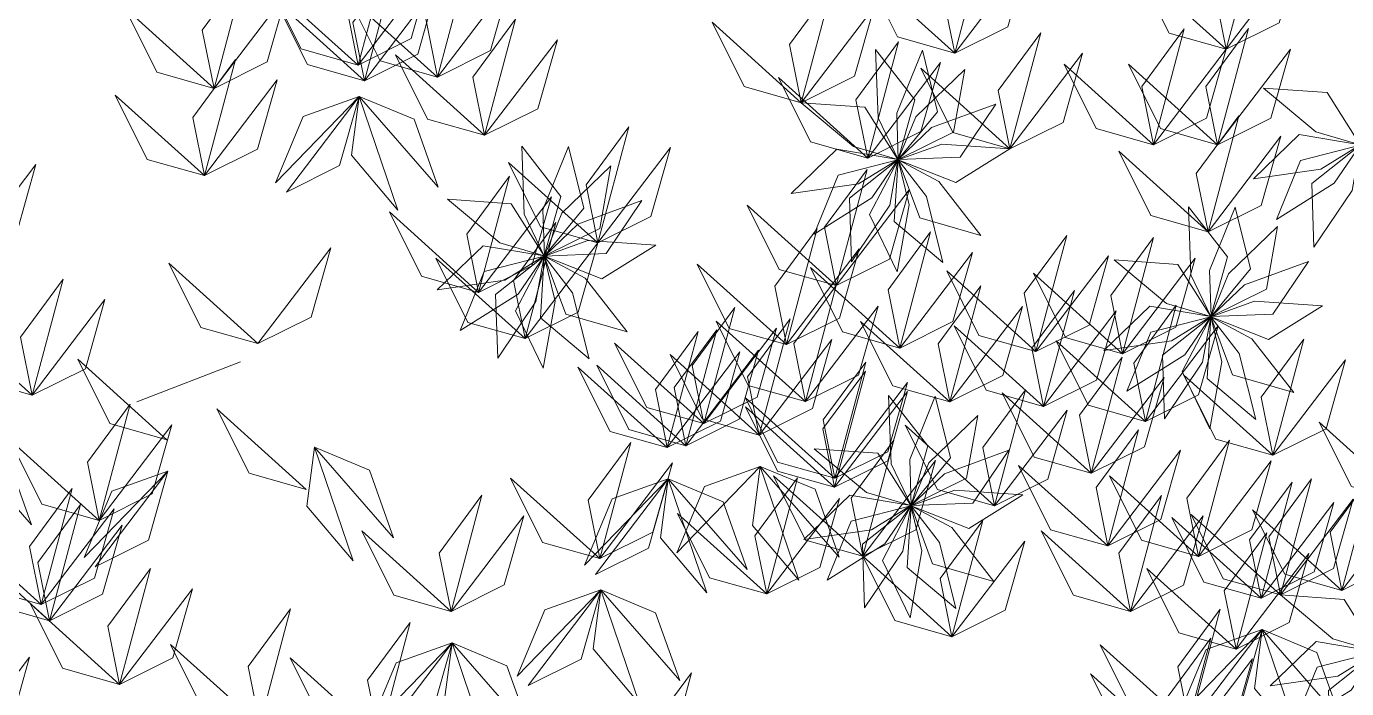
# Model space of a CAD drawing. Header units: inches. Extents: x 4350 to 28384, y -6772 to 993.
# Drawn here: x 15078.5 to 15144.4, y -727.1 to -694.1 of the extents above; entities that cross this region are included whole.
import ezdxf

# ---------------------------------------------------------------- set-up
doc = ezdxf.new("R2010")
doc.units = ezdxf.units.IN
doc.header["$MEASUREMENT"] = 0
doc.layers.add('ARREDAMENTO', color=2, linetype='Continuous', lineweight=18)

# ---------------------------------------------------------------- blocks, each defined once
blk = doc.blocks.new('jacaranda')
at = {"layer": 'ARREDAMENTO', "linetype": 'Continuous'}
blk.add_line((14006.878, 19469.296), (14001.698, 19467.307), dxfattribs=at)
at = {"layer": 'ARREDAMENTO', "lineweight": 0}
for points in [[(14042.522, 19484.71), (14041.937, 19487.616), (14044.064, 19490.506), (14042.522, 19484.71)], [(14056.073, 19484.91), (14055.488, 19487.816), (14057.616, 19490.706), (14056.073, 19484.91)], [(14012.746, 19484.115), (14012.161, 19487.022), (14014.289, 19489.912), (14012.746, 19484.115)], [(14013.064, 19483.336), (14012.479, 19486.243), (14014.606, 19489.133), (14013.064, 19483.336)], [(14016.706, 19483.519), (14016.121, 19486.425), (14018.248, 19489.315), (14016.706, 19483.519)], [(14042.522, 19484.71), (14045.176, 19486.031), (14046.153, 19489.484), (14042.522, 19484.71)], [(14056.073, 19484.91), (14058.727, 19486.231), (14059.704, 19489.684), (14056.073, 19484.91)], [(14005.552, 19482.951), (14004.967, 19485.857), (14007.095, 19488.747), (14005.552, 19482.951)], [(14012.746, 19484.115), (14015.4, 19485.437), (14016.377, 19488.89), (14012.746, 19484.115)], [(14042.522, 19484.71), (14039.669, 19485.517), (14038.07, 19488.729), (14042.522, 19484.71)], [(14056.073, 19484.91), (14053.221, 19485.716), (14051.621, 19488.929), (14056.073, 19484.91)], [(14012.746, 19484.115), (14009.894, 19484.922), (14008.294, 19488.135), (14012.746, 19484.115)], [(14013.064, 19483.336), (14015.717, 19484.657), (14016.694, 19488.11), (14013.064, 19483.336)], [(14016.706, 19483.519), (14019.36, 19484.84), (14020.337, 19488.293), (14016.706, 19483.519)], [(14034.867, 19482.236), (14034.282, 19485.142), (14036.409, 19488.032), (14034.867, 19482.236)], [(14005.552, 19482.951), (14008.206, 19484.272), (14009.183, 19487.725), (14005.552, 19482.951)], [(14013.064, 19483.336), (14010.211, 19484.143), (14008.611, 19487.356), (14013.064, 19483.336)], [(14016.706, 19483.519), (14013.853, 19484.325), (14012.254, 19487.538), (14016.706, 19483.519)], [(14005.552, 19482.951), (14002.7, 19483.758), (14001.1, 19486.97), (14005.552, 19482.951)], [(14034.867, 19482.236), (14037.521, 19483.557), (14038.498, 19487.01), (14034.867, 19482.236)], [(14019.061, 19480.608), (14018.476, 19483.514), (14020.603, 19486.404), (14019.061, 19480.608)], [(14034.867, 19482.236), (14032.014, 19483.043), (14030.415, 19486.255), (14034.867, 19482.236)], [(14052.443, 19480.136), (14051.858, 19483.042), (14053.985, 19485.932), (14052.443, 19480.136)], [(14055.647, 19480.141), (14055.062, 19483.047), (14057.19, 19485.937), (14055.647, 19480.141)], [(14019.061, 19480.608), (14021.715, 19481.929), (14022.692, 19485.382), (14019.061, 19480.608)], [(14038.181, 19479.473), (14037.596, 19482.379), (14039.723, 19485.269), (14038.181, 19479.473)], [(14045.277, 19479.934), (14044.692, 19482.841), (14046.819, 19485.731), (14045.277, 19479.934)], [(14019.061, 19480.608), (14016.208, 19481.414), (14014.609, 19484.627), (14019.061, 19480.608)], [(14038.577, 19484.886), (14038.696, 19481.479), (14039.7, 19479.403), (14040.53, 19482.373), (14038.577, 19484.886)], [(14040.908, 19484.867), (14039.631, 19481.706), (14039.704, 19479.401), (14041.67, 19481.777), (14040.908, 19484.867)], [(14045.277, 19479.934), (14047.931, 19481.255), (14048.908, 19484.708), (14045.277, 19479.934)], [(14052.443, 19480.136), (14055.096, 19481.457), (14056.073, 19484.91), (14052.443, 19480.136)], [(14055.647, 19480.141), (14058.301, 19481.462), (14059.278, 19484.915), (14055.647, 19480.141)], [(14005.073, 19478.6), (14004.488, 19481.506), (14006.616, 19484.396), (14005.073, 19478.6)], [(14038.181, 19479.473), (14040.835, 19480.794), (14041.812, 19484.247), (14038.181, 19479.473)], [(14043.029, 19483.901), (14040.578, 19481.534), (14039.706, 19479.398), (14042.469, 19480.769), (14043.029, 19483.901)], [(14045.277, 19479.934), (14042.424, 19480.741), (14040.825, 19483.953), (14045.277, 19479.934)], [(14052.443, 19480.136), (14049.59, 19480.942), (14047.99, 19484.155), (14052.443, 19480.136)], [(14055.647, 19480.141), (14052.795, 19480.948), (14051.195, 19484.16), (14055.647, 19480.141)], [(14005.073, 19478.6), (14007.727, 19479.921), (14008.704, 19483.374), (14005.073, 19478.6)], [(14038.181, 19479.473), (14035.328, 19480.28), (14033.729, 19483.492), (14038.181, 19479.473)], [(14005.073, 19478.6), (14002.221, 19479.407), (14000.621, 19482.619), (14005.073, 19478.6)], [(14012.799, 19482.548), (14010.006, 19481.553), (14008.625, 19478.241), (14012.799, 19482.548)], [(14009.168, 19477.774), (14011.822, 19479.095), (14012.799, 19482.548), (14009.168, 19477.774)], [(14012.799, 19482.548), (14012.409, 19479.61), (14014.725, 19476.868), (14012.799, 19482.548)], [(14012.799, 19482.548), (14015.535, 19481.408), (14016.74, 19478.027), (14012.799, 19482.548)], [(14057.944, 19482.968), (14060.556, 19480.778), (14062.771, 19480.134), (14061.118, 19482.739), (14057.944, 19482.968)], [(14034.867, 19482.236), (14037.478, 19480.045), (14039.693, 19479.401), (14038.041, 19482.006), (14034.867, 19482.236)], [(14044.575, 19482.157), (14041.372, 19480.991), (14039.707, 19479.394), (14042.789, 19479.523), (14044.575, 19482.157)], [(14055.168, 19475.79), (14054.583, 19478.696), (14056.711, 19481.586), (14055.168, 19475.79)], [(14024.709, 19475.233), (14024.124, 19478.139), (14026.252, 19481.029), (14024.709, 19475.233)], [(14055.168, 19475.79), (14057.822, 19477.111), (14058.799, 19480.564), (14055.168, 19475.79)], [(14057.431, 19478.438), (14060.806, 19478.913), (14062.767, 19480.128), (14059.725, 19480.643), (14057.431, 19478.438)], [(14020.914, 19480.074), (14021.033, 19476.668), (14022.037, 19474.591), (14022.866, 19477.562), (14020.914, 19480.074)], [(14023.244, 19480.056), (14021.967, 19476.895), (14022.04, 19474.59), (14024.006, 19476.966), (14023.244, 19480.056)], [(14024.709, 19475.233), (14027.363, 19476.554), (14028.34, 19480.007), (14024.709, 19475.233)], [(14034.353, 19477.705), (14037.729, 19478.18), (14039.689, 19479.395), (14036.648, 19479.91), (14034.353, 19477.705)], [(14045.277, 19479.934), (14041.877, 19480.172), (14039.706, 19479.391), (14042.574, 19478.255), (14045.277, 19479.934)], [(14058.58, 19476.41), (14061.47, 19478.217), (14062.767, 19480.124), (14059.779, 19479.358), (14058.58, 19476.41)], [(14060.454, 19475.025), (14062.36, 19477.851), (14062.768, 19480.121), (14060.351, 19478.205), (14060.454, 19475.025)], [(14024.709, 19475.233), (14021.856, 19476.04), (14020.257, 19479.252), (14024.709, 19475.233)], [(14035.502, 19475.678), (14038.393, 19477.484), (14039.689, 19479.392), (14036.702, 19478.625), (14035.502, 19475.678)], [(14037.377, 19474.292), (14039.282, 19477.118), (14039.691, 19479.388), (14037.274, 19477.473), (14037.377, 19474.292)], [(14039.652, 19473.789), (14040.244, 19477.146), (14039.694, 19479.386), (14038.265, 19476.653), (14039.652, 19473.789)], [(14041.936, 19474.255), (14041.111, 19477.562), (14039.697, 19479.385), (14039.504, 19476.307), (14041.936, 19474.255)], [(14043.833, 19475.61), (14041.734, 19478.295), (14039.701, 19479.385), (14040.776, 19476.494), (14043.833, 19475.61)], [(14055.168, 19475.79), (14052.316, 19476.597), (14050.716, 19479.809), (14055.168, 19475.79)], [(13993.032, 19474.375), (13995.686, 19475.696), (13996.663, 19479.149), (13993.032, 19474.375)], [(14018.761, 19472.768), (14018.176, 19475.674), (14020.303, 19478.564), (14018.761, 19472.768)], [(14025.365, 19479.09), (14022.914, 19476.722), (14022.042, 19474.587), (14024.805, 19475.958), (14025.365, 19479.09)], [(14036.614, 19473.109), (14036.029, 19476.015), (14038.156, 19478.905), (14036.614, 19473.109)], [(14036.614, 19473.109), (14039.268, 19474.43), (14040.245, 19477.883), (14036.614, 19473.109)], [(14017.203, 19477.425), (14019.814, 19475.234), (14022.029, 19474.59), (14020.377, 19477.195), (14017.203, 19477.425)], [(14018.761, 19472.768), (14021.415, 19474.089), (14022.392, 19477.542), (14018.761, 19472.768)], [(14026.911, 19477.346), (14023.708, 19476.18), (14022.043, 19474.583), (14025.125, 19474.712), (14026.911, 19477.346)], [(14018.761, 19472.768), (14015.908, 19473.575), (14014.309, 19476.787), (14018.761, 19472.768)], [(14036.614, 19473.109), (14033.761, 19473.916), (14032.162, 19477.128), (14036.614, 19473.109)], [(14054.192, 19477.046), (14054.311, 19473.64), (14055.315, 19471.563), (14056.145, 19474.534), (14054.192, 19477.046)], [(14056.523, 19477.027), (14055.246, 19473.867), (14055.318, 19471.562), (14057.285, 19473.938), (14056.523, 19477.027)], [(14021.078, 19470.459), (14020.493, 19473.365), (14022.621, 19476.255), (14021.078, 19470.459)], [(14034.123, 19470.164), (14033.538, 19473.07), (14035.666, 19475.96), (14034.123, 19470.164)], [(14058.644, 19476.062), (14056.192, 19473.694), (14055.321, 19471.559), (14058.084, 19472.93), (14058.644, 19476.062)], [(14021.078, 19470.459), (14023.732, 19471.78), (14024.709, 19475.233), (14021.078, 19470.459)], [(14027.613, 19475.123), (14024.213, 19475.361), (14022.043, 19474.579), (14024.91, 19473.444), (14027.613, 19475.123)], [(14039.779, 19469.987), (14039.194, 19472.893), (14041.321, 19475.783), (14039.779, 19469.987)], [(14046.577, 19469.816), (14045.993, 19472.722), (14048.12, 19475.612), (14046.577, 19469.816)], [(14050.902, 19469.707), (14050.317, 19472.613), (14052.445, 19475.503), (14050.902, 19469.707)], [(14007.743, 19470.212), (14010.397, 19471.534), (14011.374, 19474.987), (14007.743, 19470.212)], [(14016.69, 19472.894), (14020.065, 19473.369), (14022.025, 19474.584), (14018.984, 19475.099), (14016.69, 19472.894)], [(14017.839, 19470.866), (14020.729, 19472.673), (14022.025, 19474.581), (14019.038, 19473.814), (14017.839, 19470.866)], [(14019.713, 19469.481), (14021.619, 19472.307), (14022.027, 19474.577), (14019.61, 19472.661), (14019.713, 19469.481)], [(14021.989, 19468.978), (14022.58, 19472.335), (14022.03, 19474.575), (14020.601, 19471.841), (14021.989, 19468.978)], [(14024.272, 19469.444), (14023.447, 19472.751), (14022.034, 19474.574), (14021.84, 19471.495), (14024.272, 19469.444)], [(14026.169, 19470.799), (14024.07, 19473.484), (14022.037, 19474.574), (14023.112, 19471.683), (14026.169, 19470.799)], [(14034.123, 19470.164), (14036.777, 19471.485), (14037.754, 19474.938), (14034.123, 19470.164)], [(14039.779, 19469.987), (14042.433, 19471.308), (14043.41, 19474.761), (14039.779, 19469.987)], [(14046.577, 19469.816), (14049.231, 19471.137), (14050.208, 19474.59), (14046.577, 19469.816)], [(14007.743, 19470.212), (14004.891, 19471.019), (14003.291, 19474.232), (14007.743, 19470.212)], [(14021.078, 19470.459), (14018.226, 19471.266), (14016.626, 19474.478), (14021.078, 19470.459)], [(14034.123, 19470.164), (14031.271, 19470.97), (14029.671, 19474.183), (14034.123, 19470.164)], [(14039.779, 19469.987), (14036.926, 19470.793), (14035.327, 19474.006), (14039.779, 19469.987)], [(14050.482, 19474.396), (14053.093, 19472.206), (14055.308, 19471.562), (14053.655, 19474.167), (14050.482, 19474.396)], [(14050.902, 19469.707), (14053.556, 19471.028), (14054.533, 19474.481), (14050.902, 19469.707)], [(14060.189, 19474.317), (14056.987, 19473.152), (14055.322, 19471.555), (14058.403, 19471.684), (14060.189, 19474.317)], [(13996.477, 19467.632), (13995.892, 19470.538), (13998.019, 19473.428), (13996.477, 19467.632)], [(14046.577, 19469.816), (14043.725, 19470.622), (14042.125, 19473.835), (14046.577, 19469.816)], [(14050.902, 19469.707), (14048.05, 19470.514), (14046.45, 19473.726), (14050.902, 19469.707)], [(14035.071, 19467.313), (14034.486, 19470.219), (14036.614, 19473.109), (14035.071, 19467.313)], [(14042.28, 19467.295), (14041.695, 19470.201), (14043.823, 19473.091), (14042.28, 19467.295)], [(14046.954, 19467.071), (14046.37, 19469.977), (14048.497, 19472.867), (14046.954, 19467.071)], [(13996.477, 19467.632), (13999.13, 19468.953), (14000.107, 19472.406), (13996.477, 19467.632)], [(14030.002, 19466.214), (14029.417, 19469.12), (14031.544, 19472.01), (14030.002, 19466.214)], [(14035.071, 19467.313), (14037.725, 19468.634), (14038.702, 19472.087), (14035.071, 19467.313)], [(14042.28, 19467.295), (14044.934, 19468.616), (14045.911, 19472.069), (14042.28, 19467.295)], [(14049.968, 19469.866), (14053.343, 19470.341), (14055.304, 19471.556), (14052.263, 19472.071), (14049.968, 19469.866)], [(14052.044, 19466.326), (14051.459, 19469.232), (14053.586, 19472.122), (14052.044, 19466.326)], [(14060.891, 19472.095), (14057.491, 19472.333), (14055.321, 19471.551), (14058.189, 19470.416), (14060.891, 19472.095)], [(13996.477, 19467.632), (13993.624, 19468.439), (13992.024, 19471.651), (13996.477, 19467.632)], [(14035.071, 19467.313), (14032.219, 19468.12), (14030.619, 19471.332), (14035.071, 19467.313)], [(14032.767, 19465.643), (14032.182, 19468.549), (14034.309, 19471.439), (14032.767, 19465.643)], [(14042.28, 19467.295), (14039.428, 19468.101), (14037.828, 19471.314), (14042.28, 19467.295)], [(14046.954, 19467.071), (14049.608, 19468.392), (14050.585, 19471.845), (14046.954, 19467.071)], [(14051.117, 19467.838), (14054.007, 19469.645), (14055.304, 19471.552), (14052.316, 19470.785), (14051.117, 19467.838)], [(14052.991, 19466.453), (14054.897, 19469.279), (14055.306, 19471.549), (14052.888, 19469.633), (14052.991, 19466.453)], [(14055.267, 19465.95), (14055.859, 19469.307), (14055.309, 19471.547), (14053.879, 19468.813), (14055.267, 19465.95)], [(14057.551, 19466.416), (14056.726, 19469.723), (14055.312, 19471.546), (14055.118, 19468.467), (14057.551, 19466.416)], [(14059.447, 19467.77), (14057.349, 19470.456), (14055.316, 19471.546), (14056.391, 19468.655), (14059.447, 19467.77)], [(14028.171, 19465.019), (14027.586, 19467.925), (14029.714, 19470.815), (14028.171, 19465.019)], [(14029.108, 19465.109), (14028.523, 19468.015), (14030.65, 19470.905), (14029.108, 19465.109)], [(14030.002, 19466.214), (14032.656, 19467.535), (14033.633, 19470.988), (14030.002, 19466.214)], [(14046.954, 19467.071), (14044.102, 19467.878), (14042.502, 19471.09), (14046.954, 19467.071)], [(14052.044, 19466.326), (14054.697, 19467.647), (14055.674, 19471.1), (14052.044, 19466.326)], [(14030.002, 19466.214), (14027.149, 19467.021), (14025.55, 19470.233), (14030.002, 19466.214)], [(14032.767, 19465.643), (14035.42, 19466.964), (14036.397, 19470.417), (14032.767, 19465.643)], [(14052.044, 19466.326), (14049.191, 19467.133), (14047.591, 19470.345), (14052.044, 19466.326)], [(14058.404, 19464.632), (14057.819, 19467.538), (14059.947, 19470.428), (14058.404, 19464.632)], [(14003.198, 19465.412), (14000.346, 19466.218), (13998.746, 19469.431), (14003.198, 19465.412)], [(14028.171, 19465.019), (14030.825, 19466.34), (14031.802, 19469.793), (14028.171, 19465.019)], [(14032.767, 19465.643), (14029.914, 19466.449), (14028.315, 19469.662), (14032.767, 19465.643)], [(14029.108, 19465.109), (14031.761, 19466.43), (14032.738, 19469.883), (14029.108, 19465.109)], [(14049.343, 19463.736), (14048.758, 19466.642), (14050.885, 19469.532), (14049.343, 19463.736)], [(14058.404, 19464.632), (14061.058, 19465.953), (14062.035, 19469.406), (14058.404, 19464.632)], [(14028.171, 19465.019), (14025.319, 19465.826), (14023.719, 19469.038), (14028.171, 19465.019)], [(14029.108, 19465.109), (14026.255, 19465.916), (14024.655, 19469.128), (14029.108, 19465.109)], [(14036.53, 19463.042), (14035.945, 19465.948), (14038.073, 19468.838), (14036.53, 19463.042)], [(14036.539, 19463.49), (14035.954, 19466.397), (14038.081, 19469.287), (14036.539, 19463.49)], [(14036.539, 19463.49), (14035.954, 19466.397), (14038.081, 19469.287), (14036.539, 19463.49)], [(14058.404, 19464.632), (14055.552, 19465.439), (14053.952, 19468.651), (14058.404, 19464.632)], [(14036.539, 19463.49), (14039.193, 19464.811), (14040.17, 19468.264), (14036.539, 19463.49)], [(14036.539, 19463.49), (14039.193, 19464.811), (14040.17, 19468.264), (14036.539, 19463.49)], [(14049.343, 19463.736), (14051.997, 19465.057), (14052.974, 19468.51), (14049.343, 19463.736)], [(14036.539, 19463.49), (14033.686, 19464.297), (14032.087, 19467.51), (14036.539, 19463.49)], [(14036.539, 19463.49), (14033.686, 19464.297), (14032.087, 19467.51), (14036.539, 19463.49)], [(14036.53, 19463.042), (14039.184, 19464.363), (14040.161, 19467.816), (14036.53, 19463.042)], [(14039.225, 19467.611), (14039.344, 19464.205), (14040.348, 19462.128), (14041.177, 19465.099), (14039.225, 19467.611)], [(14041.555, 19467.592), (14040.279, 19464.432), (14040.351, 19462.126), (14042.317, 19464.503), (14041.555, 19467.592)], [(14044.511, 19462.113), (14043.927, 19465.019), (14046.054, 19467.909), (14044.511, 19462.113)], [(14049.343, 19463.736), (14046.49, 19464.543), (14044.891, 19467.755), (14049.343, 19463.736)], [(13999.816, 19461.382), (13999.231, 19464.288), (14001.358, 19467.178), (13999.816, 19461.382)], [(14010.152, 19462.93), (14007.299, 19463.737), (14005.7, 19466.949), (14010.152, 19462.93)], [(14036.53, 19463.042), (14033.678, 19463.849), (14032.078, 19467.061), (14036.53, 19463.042)], [(14044.511, 19462.113), (14047.165, 19463.434), (14048.142, 19466.887), (14044.511, 19462.113)], [(13999.816, 19461.382), (14002.469, 19462.703), (14003.446, 19466.156), (13999.816, 19461.382)], [(14044.511, 19462.113), (14041.659, 19462.92), (14040.059, 19466.132), (14044.511, 19462.113)], [(14043.677, 19466.627), (14041.225, 19464.259), (14040.353, 19462.124), (14043.116, 19463.495), (14043.677, 19466.627)], [(14065.175, 19462.267), (14062.322, 19463.074), (14060.723, 19466.286), (14065.175, 19462.267)], [(13992.499, 19465.677), (13995.235, 19464.536), (13996.44, 19461.156), (13992.499, 19465.677)], [(13999.816, 19461.382), (13996.963, 19462.189), (13995.363, 19465.401), (13999.816, 19461.382)], [(14037.936, 19459.595), (14037.351, 19462.501), (14039.478, 19465.391), (14037.936, 19459.595)], [(14050.163, 19460.112), (14049.578, 19463.018), (14051.705, 19465.908), (14050.163, 19460.112)], [(14054.697, 19459.589), (14054.112, 19462.495), (14056.24, 19465.385), (14054.697, 19459.589)], [(14010.571, 19465.038), (14010.181, 19462.099), (14012.496, 19459.358), (14010.571, 19465.038)], [(14010.571, 19465.038), (14013.307, 19463.897), (14014.512, 19460.517), (14010.571, 19465.038)], [(14024.807, 19459.48), (14024.222, 19462.386), (14026.35, 19465.276), (14024.807, 19459.48)], [(14024.807, 19459.48), (14024.222, 19462.386), (14026.35, 19465.276), (14024.807, 19459.48)], [(14035.514, 19464.961), (14038.125, 19462.771), (14040.341, 19462.127), (14038.688, 19464.732), (14035.514, 19464.961)], [(14045.222, 19464.882), (14042.019, 19463.716), (14040.354, 19462.12), (14043.436, 19462.249), (14045.222, 19464.882)], [(14050.163, 19460.112), (14052.816, 19461.433), (14053.793, 19464.886), (14050.163, 19460.112)], [(14024.807, 19459.48), (14027.461, 19460.801), (14028.438, 19464.254), (14024.807, 19459.48)], [(14024.807, 19459.48), (14027.461, 19460.801), (14028.438, 19464.254), (14024.807, 19459.48)], [(14032.819, 19464.076), (14030.027, 19463.08), (14028.645, 19459.768), (14032.819, 19464.076)], [(14032.819, 19464.076), (14032.429, 19461.137), (14034.745, 19458.395), (14032.819, 19464.076)], [(14032.819, 19464.076), (14035.555, 19462.935), (14036.76, 19459.555), (14032.819, 19464.076)], [(14037.936, 19459.595), (14040.589, 19460.916), (14041.566, 19464.369), (14037.936, 19459.595)], [(14050.163, 19460.112), (14047.31, 19460.919), (14045.71, 19464.131), (14050.163, 19460.112)], [(14054.697, 19459.589), (14057.351, 19460.91), (14058.328, 19464.363), (14054.697, 19459.589)], [(14003.251, 19463.845), (14000.458, 19462.849), (13999.077, 19459.537), (14003.251, 19463.845)], [(13999.62, 19459.071), (14002.274, 19460.392), (14003.251, 19463.845), (13999.62, 19459.071)], [(14024.807, 19459.48), (14021.955, 19460.287), (14020.355, 19463.499), (14024.807, 19459.48)], [(14024.807, 19459.48), (14021.955, 19460.287), (14020.355, 19463.499), (14024.807, 19459.48)], [(14028.223, 19463.452), (14025.431, 19462.457), (14024.05, 19459.145), (14028.223, 19463.452)], [(14024.593, 19458.678), (14027.246, 19459.999), (14028.223, 19463.452), (14024.593, 19458.678)], [(14028.223, 19463.452), (14027.834, 19460.513), (14030.149, 19457.772), (14028.223, 19463.452)], [(14028.223, 19463.452), (14030.96, 19462.311), (14032.165, 19458.931), (14028.223, 19463.452)], [(14033.139, 19457.71), (14032.555, 19460.616), (14034.682, 19463.506), (14033.139, 19457.71)], [(14037.936, 19459.595), (14035.083, 19460.402), (14033.483, 19463.614), (14037.936, 19459.595)], [(14054.697, 19459.589), (14051.845, 19460.396), (14050.245, 19463.608), (14054.697, 19459.589)], [(14058.783, 19457.662), (14058.198, 19460.569), (14060.326, 19463.459), (14058.783, 19457.662)], [(14061.848, 19457.889), (14061.264, 19460.796), (14063.391, 19463.686), (14061.848, 19457.889)], [(13996.93, 19457.18), (13996.345, 19460.086), (13998.473, 19462.976), (13996.93, 19457.18)], [(14045.924, 19462.66), (14042.524, 19462.898), (14040.354, 19462.116), (14043.222, 19460.981), (14045.924, 19462.66)], [(14057.818, 19457.501), (14057.233, 19460.407), (14059.361, 19463.297), (14057.818, 19457.501)], [(13997.336, 19456.376), (13996.751, 19459.282), (13998.879, 19462.172), (13997.336, 19456.376)], [(14017.382, 19456.839), (14016.797, 19459.745), (14018.924, 19462.635), (14017.382, 19456.839)], [(14033.139, 19457.71), (14035.793, 19459.031), (14036.77, 19462.484), (14033.139, 19457.71)], [(14035.001, 19460.431), (14038.376, 19460.906), (14040.337, 19462.121), (14037.295, 19462.636), (14035.001, 19460.431)], [(14036.15, 19458.403), (14039.04, 19460.209), (14040.337, 19462.117), (14037.349, 19461.35), (14036.15, 19458.403)], [(14038.024, 19457.018), (14039.93, 19459.844), (14040.338, 19462.114), (14037.921, 19460.198), (14038.024, 19457.018)], [(14040.3, 19456.515), (14040.891, 19459.872), (14040.341, 19462.112), (14038.912, 19459.378), (14040.3, 19456.515)], [(14042.583, 19456.981), (14041.759, 19460.288), (14040.345, 19462.111), (14040.151, 19459.032), (14042.583, 19456.981)], [(14044.48, 19458.335), (14042.381, 19461.021), (14040.348, 19462.111), (14041.423, 19459.22), (14044.48, 19458.335)], [(14051.299, 19456.836), (14050.714, 19459.742), (14052.841, 19462.632), (14051.299, 19456.836)], [(14057.818, 19457.501), (14060.472, 19458.822), (14061.449, 19462.275), (14057.818, 19457.501)], [(14058.783, 19457.662), (14061.437, 19458.984), (14062.414, 19462.437), (14058.783, 19457.662)], [(14061.848, 19457.889), (14064.502, 19459.211), (14065.479, 19462.664), (14061.848, 19457.889)], [(13996.93, 19457.18), (13999.584, 19458.501), (14000.561, 19461.954), (13996.93, 19457.18)], [(14017.382, 19456.839), (14020.036, 19458.16), (14021.013, 19461.613), (14017.382, 19456.839)], [(14033.139, 19457.71), (14030.287, 19458.517), (14028.687, 19461.729), (14033.139, 19457.71)], [(14051.299, 19456.836), (14053.952, 19458.157), (14054.929, 19461.61), (14051.299, 19456.836)], [(14057.818, 19457.501), (14054.966, 19458.308), (14053.366, 19461.52), (14057.818, 19457.501)], [(14058.783, 19457.662), (14055.931, 19458.469), (14054.331, 19461.682), (14058.783, 19457.662)], [(14061.848, 19457.889), (14058.996, 19458.696), (14057.396, 19461.909), (14061.848, 19457.889)], [(13996.93, 19457.18), (13994.078, 19457.987), (13992.478, 19461.199), (13996.93, 19457.18)], [(13997.336, 19456.376), (13999.99, 19457.697), (14000.967, 19461.15), (13997.336, 19456.376)], [(14017.382, 19456.839), (14014.529, 19457.646), (14012.93, 19460.858), (14017.382, 19456.839)], [(14042.388, 19455.576), (14041.803, 19458.482), (14043.93, 19461.372), (14042.388, 19455.576)], [(14051.299, 19456.836), (14048.446, 19457.643), (14046.846, 19460.855), (14051.299, 19456.836)], [(14056.567, 19454.96), (14055.982, 19457.866), (14058.109, 19460.756), (14056.567, 19454.96)], [(13997.336, 19456.376), (13994.484, 19457.182), (13992.884, 19460.395), (13997.336, 19456.376)], [(14042.388, 19455.576), (14045.042, 19456.897), (14046.019, 19460.35), (14042.388, 19455.576)], [(14042.388, 19455.576), (14039.535, 19456.383), (14037.936, 19459.595), (14042.388, 19455.576)], [(14056.567, 19454.96), (14059.22, 19456.281), (14060.197, 19459.734), (14056.567, 19454.96)], [(14000.841, 19453.193), (14000.256, 19456.1), (14002.384, 19458.99), (14000.841, 19453.193)], [(14056.567, 19454.96), (14053.714, 19455.766), (14052.114, 19458.979), (14056.567, 19454.96)], [(14000.841, 19453.193), (14003.495, 19454.514), (14004.472, 19457.967), (14000.841, 19453.193)], [(14024.86, 19457.913), (14022.067, 19456.918), (14020.686, 19453.606), (14024.86, 19457.913)], [(14021.229, 19453.139), (14023.883, 19454.46), (14024.86, 19457.913), (14021.229, 19453.139)], [(14024.86, 19457.913), (14024.47, 19454.974), (14026.786, 19452.233), (14024.86, 19457.913)], [(14024.86, 19457.913), (14027.596, 19456.772), (14028.801, 19453.392), (14024.86, 19457.913)], [(14058.783, 19457.662), (14061.394, 19455.472), (14063.609, 19454.828), (14061.957, 19457.433), (14058.783, 19457.662)], [(14000.841, 19453.193), (13997.989, 19454), (13996.389, 19457.213), (14000.841, 19453.193)], [(14007.834, 19451.177), (14007.249, 19454.083), (14009.376, 19456.973), (14007.834, 19451.177)], [(14054.24, 19451.16), (14053.655, 19454.066), (14055.782, 19456.956), (14054.24, 19451.16)], [(14013.804, 19450.498), (14013.219, 19453.404), (14015.346, 19456.294), (14013.804, 19450.498)], [(14053.761, 19449.7), (14053.176, 19452.606), (14055.303, 19455.496), (14053.761, 19449.7)], [(14057.871, 19455.934), (14055.078, 19454.939), (14053.697, 19451.627), (14057.871, 19455.934)], [(14054.24, 19451.16), (14056.894, 19452.481), (14057.871, 19455.934), (14054.24, 19451.16)], [(14054.24, 19451.16), (14056.894, 19452.481), (14057.871, 19455.934), (14054.24, 19451.16)], [(14057.871, 19455.934), (14057.481, 19452.995), (14059.797, 19450.254), (14057.871, 19455.934)], [(14057.871, 19455.934), (14060.607, 19454.793), (14061.812, 19451.413), (14057.871, 19455.934)], [(14007.834, 19451.177), (14004.981, 19451.984), (14003.382, 19455.196), (14007.834, 19451.177)], [(14017.434, 19455.272), (14014.642, 19454.277), (14013.261, 19450.965), (14017.434, 19455.272)], [(14013.804, 19450.498), (14016.457, 19451.819), (14017.434, 19455.272), (14013.804, 19450.498)], [(14017.434, 19455.272), (14017.045, 19452.333), (14019.36, 19449.592), (14017.434, 19455.272)], [(14017.434, 19455.272), (14020.17, 19454.131), (14021.376, 19450.751), (14017.434, 19455.272)], [(14054.24, 19451.16), (14051.387, 19451.967), (14049.788, 19455.179), (14054.24, 19451.16)], [(14058.27, 19453.132), (14061.645, 19453.607), (14063.605, 19454.822), (14060.564, 19455.337), (14058.27, 19453.132)], [(14059.419, 19451.104), (14062.309, 19452.911), (14063.605, 19454.818), (14060.618, 19454.052), (14059.419, 19451.104)], [(14061.293, 19449.719), (14063.199, 19452.545), (14063.607, 19454.815), (14061.19, 19452.899), (14061.293, 19449.719)], [(13992.714, 19449.777), (13995.368, 19451.098), (13996.345, 19454.551), (13992.714, 19449.777)], [(14013.804, 19450.498), (14010.951, 19451.305), (14009.351, 19454.517), (14013.804, 19450.498)], [(14053.761, 19449.7), (14056.415, 19451.021), (14057.392, 19454.474), (14053.761, 19449.7)], [(14027.839, 19447.984), (14027.254, 19450.89), (14029.381, 19453.78), (14027.839, 19447.984)], [(14053.761, 19449.7), (14050.908, 19450.507), (14049.309, 19453.719), (14053.761, 19449.7)]]:
    blk.add_lwpolyline(points, dxfattribs=at)

msp = doc.modelspace()

# ---------------------------------------------------------------- block references
at = {"layer": 'ARREDAMENTO'}
msp.add_blockref('jacaranda', (1082.354, -20180.102), dxfattribs=at)

doc.saveas('drawing.dxf')
